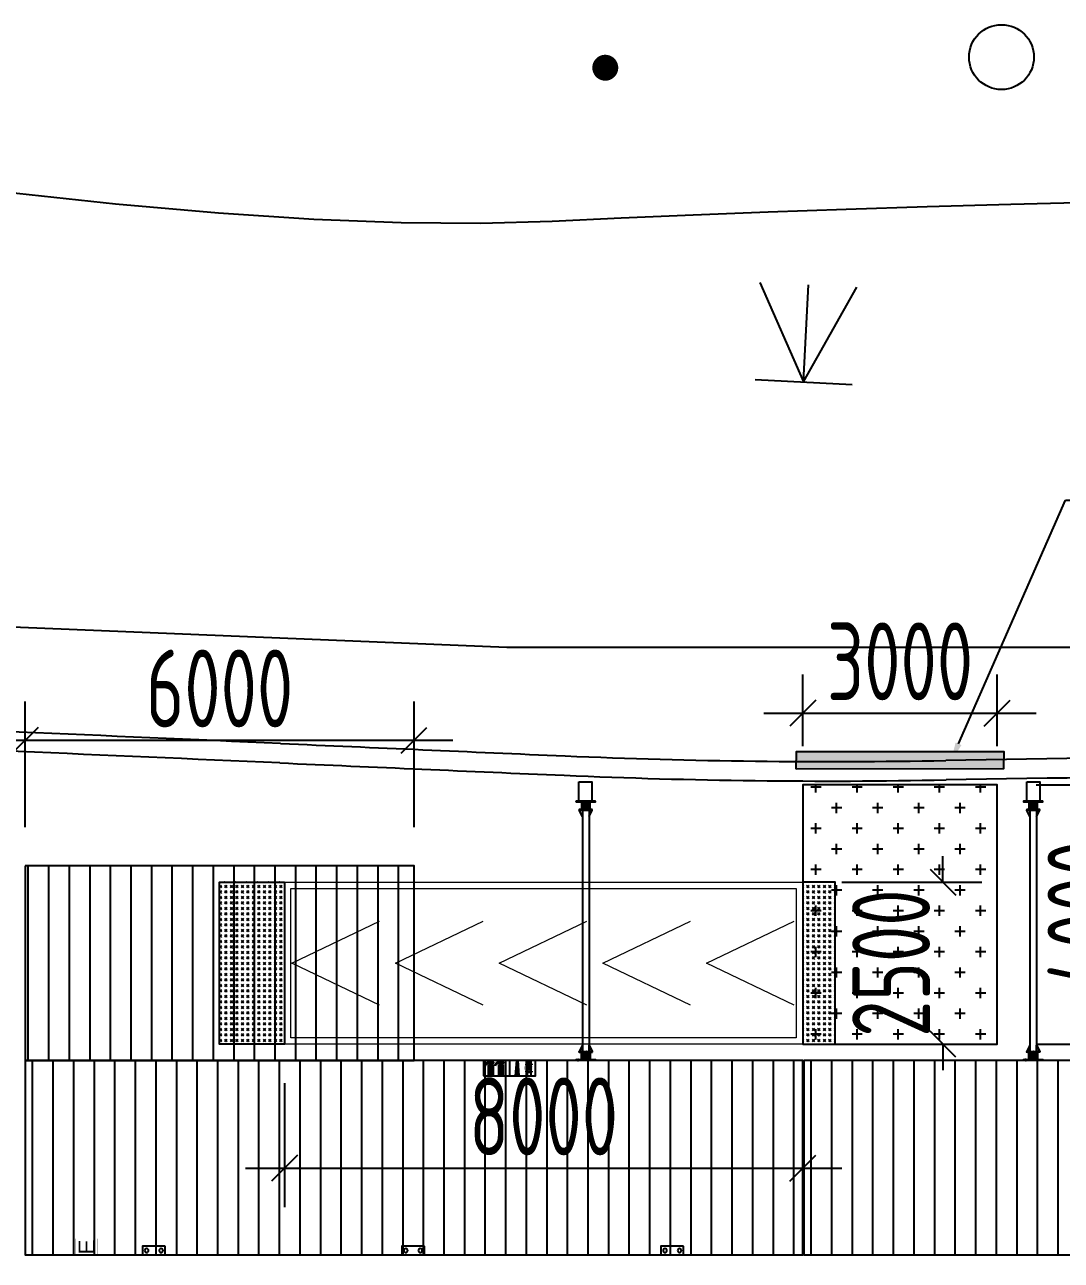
# Model space of a CAD drawing. Header units: millimetres. Extents: x 4 to 2106212, y -117026 to 198097.
# Drawn here: x 765452 to 781448, y 114038 to 133102 of the extents above; entities that cross this region are included whole.
import ezdxf
from ezdxf import colors
from ezdxf.entities.mleader import LeaderData, LeaderLine
from ezdxf.math import Vec2, Vec3

# ---------------------------------------------------------------- set-up
doc = ezdxf.new("R2010")
doc.units = ezdxf.units.MM
doc.linetypes.add('CENTER', pattern=[0.6, 0.375, -0.075, 0.075, -0.075])
for name, color, linetype in [('5t系缆柱', 150, 'Continuous'), ('HR-pontoon', 161, 'Continuous'), ('水电箱', 40, 'Continuous'), ('浮桥', 13, 'Continuous'), ('消防箱', 112, 'Continuous'), ('粗实线', 7, 'Continuous')]:
    doc.layers.add(name, color=color, linetype=linetype)
doc.layers.add('抱桩器', color=1, linetype='Continuous', lineweight=18)
doc.styles.add('hztxt', font='ros1.shx', dxfattribs={"width": 0.8, "bigfont": 'hztxt.shx'})
doc.styles.get("Standard").update_dxf_attribs({"font": 'arial.ttf'})
doc.linetypes.add('10422', pattern='A,2,[150,AAA.SHX,S=1,R=0,X=0,Y=1],2,[177,AAA.SHX,S=1,R=0,X=0,Y=0.8],1e-09', length=4)
doc.linetypes.add('444', pattern='A,4.5,[145,AAA.SHX,S=1,R=0,X=0,Y=1],4.5,-0.5,[146,AAA.SHX,S=1,R=0,X=0,Y=0],-0.5', length=10)
doc.dimstyles.new('DIM-400', dxfattribs={"dimscale": 400, "dimtxt": 3, "dimasz": 1, "dimexe": 1.5, "dimexo": 1.5, "dimgap": 0.5, "dimtad": 1, "dimdec": 0, "dimzin": 0, "dimdsep": 46, "dimtxsty": 'hztxt', "dimblk": 'OBLIQUE', "dimcen": 0, "dimdle": 1.5, "dimclrd": 9, "dimclre": 9, "dimclrt": 6, "dimadec": 0, "dimazin": 0, "dimtfac": 1, "dimtdec": 0, "dimtix": 1, "dimtofl": 0, "dimtmove": 2, "dimatfit": 0, "dimfxl": 5, "dimtolj": 1, "dimtzin": 0, "dimarcsym": 0})
pattern_1 = [(225, (43212.285, 45564.743), (4.49012806, -4.49012806), []), (225, (43207.795, 45564.743), (4.49012806, -4.49012806), [7.9375, -1.5875, 0, -1.5875])]
pattern_2 = [(225, (-344287.005, -129412.7357), (4.49012806, -4.49012806), []), (225, (-344291.495, -129412.7357), (4.49012806, -4.49012806), [7.9375, -1.5875, 0, -1.5875])]

# ---------------------------------------------------------------- blocks, each defined once
blk = doc.blocks.new('5t')
at = {"layer": '5t系缆柱', "color": 6}
blk.add_lwpolyline([(-200, 0), (200, 0), (200, -150), (-200, -150)], close=True, dxfattribs=at)
for centre in [(-128, -75), (128, -75)]:
    blk.add_circle(centre, 34.7, dxfattribs=at)
blk = doc.blocks.new('*U15')
at = {"layer": '抱桩器', "color": 1}
blk.add_lwpolyline([(-675, 650), (675, 0), (-675, -650)], dxfattribs=at)
blk = doc.blocks.new('*U16')
at = {"color": 0, "linetype": 'ByBlock', "lineweight": -2, "transparency": 16777216}
for p in [(0, 0), (1600, 0), (3200, 0), (4800, 0), (6400, 0)]:
    blk.add_blockref('*U15', p, dxfattribs=at)
blk = doc.blocks.new('1.5x12m')
h = blk.add_hatch()
h.set_pattern_fill('GOST_GLASS', color=1, scale=10, angle=90)
h.set_pattern_definition([(135, (6000, 500), (5e-15, 84.852814), [50, -70]), (135, (6000, 521.213), (5e-15, 84.852814), [20, -100]), (135, (5978.787, 500), (5e-15, 84.852814), [20, -100])])
h.paths.add_polyline_path([(305060, 77113), (305060, 79613), (304060, 79613), (304060, 77113)])
h = blk.add_hatch()
h.set_pattern_fill('GOST_GLASS', color=1, scale=10, angle=90)
h.set_pattern_definition([(135, (1999.7, 500), (5e-15, 84.852814), [50, -70]), (135, (1999.7, 521.213), (5e-15, 84.852814), [20, -100]), (135, (1978.487, 500), (5e-15, 84.852814), [20, -100])])
h.paths.add_polyline_path([(313060, 77113), (313060, 79613), (313560, 79613), (313560, 77113)])
at = {"color": 1}
for points in [[(305060, 77113), (305060, 79613), (304060, 79613), (304060, 77113)], [(313060, 77113), (313060, 79613), (313560, 79613), (313560, 77113)]]:
    blk.add_lwpolyline(points, close=True, dxfattribs=at)
at = {"layer": '抱桩器', "color": 1}
for points in [[(313060, 79613), (305060, 79613), (305060, 77113), (313060, 77113)], [(312960, 79513), (305160, 79513), (305160, 77213), (312960, 77213)]]:
    blk.add_lwpolyline(points, close=True, dxfattribs=at)
at = {"extrusion": (0, 0, -1), "zscale": -1}
blk.add_blockref('*U16', (-312251, 78363), dxfattribs=at)
blk = doc.blocks.new('_Oblique')
at = {"color": 0, "linetype": 'ByBlock', "lineweight": -2}
blk.add_line((-0.5, -0.5), (0.5, 0.5), dxfattribs=at)
blk = doc.blocks.new('*D37')
at = {"color": 9, "lineweight": -2, "transparency": 16777216}
for p, q in [((765459, 120723), (765459, 122661)), ((771459, 120723), (771459, 122661)), ((764859, 122061), (772059, 122061))]:
    blk.add_line(p, q, dxfattribs=at)
at = {"layer": 'Defpoints', "color": 0, "transparency": 16777216}
for p in [(771459, 122061), (765459, 120123), (771459, 120123)]:
    blk.add_point(p, dxfattribs=at)
at = {"color": 9, "lineweight": -2, "transparency": 16777216, "xscale": 400, "yscale": 400, "zscale": 400, "rotation": 180}
blk.add_blockref('_Oblique', (765459, 122061), dxfattribs=at)
at = {"color": 9, "lineweight": -2, "transparency": 16777216, "xscale": 400, "yscale": 400, "zscale": 400}
blk.add_blockref('_Oblique', (771459, 122061), dxfattribs=at)
at = {"color": 6, "transparency": 16777216, "insert": (768459, 122861), "char_height": 1200, "attachment_point": 5, "style": 'hztxt'}
blk.add_mtext('\\A1;6000', dxfattribs=at)
blk = doc.blocks.new('*D38')
at = {"color": 9, "lineweight": -2, "transparency": 16777216}
for p, q in [((779622, 119873), (779622, 120273)), ((778059, 119873), (780222, 119873)), ((778059, 117373), (780222, 117373)), ((779622, 117373), (779622, 116973))]:
    blk.add_line(p, q, dxfattribs=at)
at = {"layer": 'Defpoints', "color": 0, "transparency": 16777216}
for p in [(777459, 119873), (777459, 117373), (779622, 117373)]:
    blk.add_point(p, dxfattribs=at)
at = {"color": 9, "lineweight": -2, "transparency": 16777216, "xscale": 400, "yscale": 400, "zscale": 400}
for p, rotation in [((779622, 119873), 270), ((779622, 117373), 90)]:
    blk.add_blockref('_Oblique', p, dxfattribs=dict(at, rotation=rotation))
at = {"color": 6, "transparency": 16777216, "insert": (778822, 118623), "char_height": 1200, "attachment_point": 5, "rotation": 90, "style": 'hztxt'}
blk.add_mtext('\\A1;2500', dxfattribs=at)
blk = doc.blocks.new('*D39')
at = {"color": 9, "lineweight": -2, "transparency": 16777216}
for p, q in [((769459, 116773), (769459, 114858)), ((777459, 116773), (777459, 114858)), ((768859, 115458), (778059, 115458))]:
    blk.add_line(p, q, dxfattribs=at)
at = {"layer": 'Defpoints', "color": 0, "transparency": 16777216}
for p in [(769459, 117373), (777459, 117373), (777459, 115458)]:
    blk.add_point(p, dxfattribs=at)
at = {"color": 9, "lineweight": -2, "transparency": 16777216, "xscale": 400, "yscale": 400, "zscale": 400, "rotation": 180}
blk.add_blockref('_Oblique', (769459, 115458), dxfattribs=at)
at = {"color": 9, "lineweight": -2, "transparency": 16777216, "xscale": 400, "yscale": 400, "zscale": 400}
blk.add_blockref('_Oblique', (777459, 115458), dxfattribs=at)
at = {"color": 6, "transparency": 16777216, "insert": (773459, 116258), "char_height": 1200, "attachment_point": 5, "style": 'hztxt'}
blk.add_mtext('\\A1;8000', dxfattribs=at)
blk = doc.blocks.new('*D40')
at = {"color": 9, "lineweight": -2, "transparency": 16777216}
for p, q in [((753444, 113523), (753444, 110803)), ((823519, 113523), (823519, 110803)), ((824119, 111403), (752844, 111403))]:
    blk.add_line(p, q, dxfattribs=at)
at = {"layer": 'Defpoints', "color": 0, "transparency": 16777216}
for p in [(753444, 114123), (823519, 114123), (753444, 111403)]:
    blk.add_point(p, dxfattribs=at)
at = {"color": 9, "lineweight": -2, "transparency": 16777216, "xscale": 400, "yscale": 400, "zscale": 400, "rotation": 180}
blk.add_blockref('_Oblique', (753444, 111403), dxfattribs=at)
at = {"color": 9, "lineweight": -2, "transparency": 16777216, "xscale": 400, "yscale": 400, "zscale": 400}
blk.add_blockref('_Oblique', (823519, 111403), dxfattribs=at)
at = {"color": 6, "transparency": 16777216, "insert": (788482, 112203), "char_height": 1200, "attachment_point": 5, "style": 'hztxt'}
blk.add_mtext('\\A1;70075', dxfattribs=at)
blk = doc.blocks.new('*D569')
at = {"color": 9, "lineweight": -2, "transparency": 16777216}
for p, q in [((777459, 121973), (777459, 123079)), ((780459, 121973), (780459, 123079)), ((776859, 122479), (781059, 122479))]:
    blk.add_line(p, q, dxfattribs=at)
at = {"layer": 'Defpoints', "color": 0, "transparency": 16777216}
for p in [(780459, 122479), (777459, 121373), (780459, 121373)]:
    blk.add_point(p, dxfattribs=at)
at = {"color": 9, "lineweight": -2, "transparency": 16777216, "xscale": 400, "yscale": 400, "zscale": 400, "rotation": 180}
blk.add_blockref('_Oblique', (777459, 122479), dxfattribs=at)
at = {"color": 9, "lineweight": -2, "transparency": 16777216, "xscale": 400, "yscale": 400, "zscale": 400}
blk.add_blockref('_Oblique', (780459, 122479), dxfattribs=at)
at = {"color": 6, "transparency": 16777216, "insert": (778959, 123279), "char_height": 1200, "attachment_point": 5, "style": 'hztxt'}
blk.add_mtext('\\A1;3000', dxfattribs=at)
blk = doc.blocks.new('*D570')
at = {"color": 9, "lineweight": -2, "transparency": 16777216}
for p, q in [((782636, 121973), (782636, 116773)), ((781059, 121373), (783236, 121373)), ((781059, 117373), (783236, 117373))]:
    blk.add_line(p, q, dxfattribs=at)
at = {"layer": 'Defpoints', "color": 0, "transparency": 16777216}
for p in [(780459, 121373), (780459, 117373), (782636, 117373)]:
    blk.add_point(p, dxfattribs=at)
at = {"color": 9, "lineweight": -2, "transparency": 16777216, "xscale": 400, "yscale": 400, "zscale": 400}
for p, rotation in [((782636, 121373), 90), ((782636, 117373), 270)]:
    blk.add_blockref('_Oblique', p, dxfattribs=dict(at, rotation=rotation))
at = {"color": 6, "transparency": 16777216, "insert": (781836, 119373), "char_height": 1200, "attachment_point": 5, "rotation": 90, "style": 'hztxt'}
blk.add_mtext('\\A1;4000', dxfattribs=at)
blk = doc.blocks.new('*U573')
h = blk.add_hatch()
h.set_pattern_fill('CROSS', color=252, scale=50, angle=90)
h.set_pattern_definition([(90, (-479955.5, -94961.22), (-317.5, 317.5), [158.75, -476.25]), (180, (-479876.12, -94881.85), (-317.5, -317.5), [158.75, -476.25])])
h.paths.add_polyline_path([(1500, 2000), (-1500, 2000), (-1500, -2000), (1500, -2000)])
at = {"layer": 'HR-pontoon'}
blk.add_lwpolyline([(-1500, -2000), (1500, -2000), (1500, 2000), (-1500, 2000)], close=True, dxfattribs=at)
blk = doc.blocks.new('*U574')
at = {"color": 0, "linetype": 'ByBlock', "lineweight": -2, "transparency": 16777216}
blk.add_blockref('*U573', (0, 0), dxfattribs=at)
blk = doc.blocks.new('*U2001')
h = blk.add_hatch()
h.set_pattern_fill('ANSI35', color=4, angle=180)
h.set_pattern_definition(pattern_1)
h.paths.add_polyline_path([(24, -89), (36, -89), (36, -67), (24, -67)])
h.paths.add_polyline_path([(24, -31), (36, -31), (36, 11), (24, 11)])
h.paths.add_polyline_path([(-100, 11), (100, 11), (100, 21), (-100, 21)])
h.paths.add_polyline_path([(-36, -31), (-24, -31), (-24, 11), (-36, 11)])
h.paths.add_polyline_path([(-36, -89), (-24, -89), (-24, -67), (-36, -67)])
h = blk.add_hatch()
h.set_pattern_fill('ANSI35', color=4, angle=180)
h.set_pattern_definition(pattern_2)
h.paths.add_polyline_path([(-129, -116), (-150, -116), (-150, -104), (-129, -104)])
h.paths.add_polyline_path([(111, -116), (-111, -116), (-111, -104), (111, -104)])
h.paths.add_polyline_path([(150, -116), (129, -116), (129, -104), (150, -104)])
h.paths.add_polyline_path([(66, -104), (54, -104), (54, -67), (66, -67)])
h.paths.add_polyline_path([(66, -31), (54, -31), (54, -4), (66, -4)])
h.paths.add_polyline_path([(6, -31), (-6, -31), (-6, -4), (6, -4)])
h.paths.add_polyline_path([(6, -104), (-6, -104), (-6, -67), (6, -67)])
h.paths.add_polyline_path([(-54, -104), (-66, -104), (-66, -67), (-54, -67)])
h.paths.add_polyline_path([(-54, -31), (-66, -31), (-66, -4), (-54, -4)])
at = {"color": 4}
for points in [[(100, 11), (-100, 11), (-100, 21), (100, 21), (100, 11)], [(-36, -89), (-36, 11), (-24, 11), (-24, -89), (-36, -89)], [(24, -89), (24, 11), (36, 11), (36, -89), (24, -89)], [(150, -116), (-150, -116), (-150, -104), (150, -104), (150, -116)], [(-66, -104), (-66, -4), (-54, -4), (-54, -104), (-66, -104)], [(-6, -104), (-6, -4), (6, -4), (6, -104), (-6, -104)], [(54, -104), (54, -4), (66, -4), (66, -104), (54, -104)]]:
    blk.add_lwpolyline(points, dxfattribs=at)
at = {"layer": 'Defpoints', "color": 4}
for points in [[(-100, 21), (-50, 21), (-50, 121), (-100, 21)], [(100, 21), (50, 21), (50, 121), (100, 21)]]:
    blk.add_lwpolyline(points, dxfattribs=at)
at = {"layer": 'Defpoints', "color": 4, "linetype": 'CENTER', "ltscale": 2}
for points in [[(-129, -116), (-111, -116), (-111, -104), (-129, -104)], [(-66, -31), (-54, -31), (-54, -67), (-66, -67)], [(-36, -31), (-24, -31), (-24, -67), (-36, -67)], [(-6, -31), (6, -31), (6, -67), (-6, -67)], [(24, -31), (36, -31), (36, -67), (24, -67)], [(54, -31), (66, -31), (66, -67), (54, -67)], [(129, -116), (111, -116), (111, -104), (129, -104)]]:
    blk.add_lwpolyline(points, close=True, dxfattribs=at)
for points in [[(-120, -99), (-120, -111), (-120, -121)], [(-66, -49), (66, -49)], [(-66, -49), (66, -49)], [(120, -99), (120, -111), (120, -121)]]:
    blk.add_lwpolyline(points, dxfattribs=at)
blk = doc.blocks.new('*U1998')
at = {"layer": '粗实线', "color": 0, "linetype": 'ByBlock', "lineweight": -2, "transparency": 16777216}
blk.add_blockref('*U2001', (0, 0), dxfattribs=at)
blk = doc.blocks.new('*U1999')
h = blk.add_hatch()
h.set_pattern_fill('ANSI35', color=4, angle=180)
h.set_pattern_definition(pattern_1)
h.paths.add_polyline_path([(24, -89), (36, -89), (36, -67), (24, -67)])
h.paths.add_polyline_path([(24, -31), (36, -31), (36, 11), (24, 11)])
h.paths.add_polyline_path([(-100, 11), (100, 11), (100, 21), (-100, 21)])
h.paths.add_polyline_path([(-36, -31), (-24, -31), (-24, 11), (-36, 11)])
h.paths.add_polyline_path([(-36, -89), (-24, -89), (-24, -67), (-36, -67)])
h = blk.add_hatch()
h.set_pattern_fill('ANSI35', color=4, angle=180)
h.set_pattern_definition(pattern_2)
h.paths.add_polyline_path([(-129, -116), (-150, -116), (-150, -104), (-129, -104)])
h.paths.add_polyline_path([(111, -116), (-111, -116), (-111, -104), (111, -104)])
h.paths.add_polyline_path([(150, -116), (129, -116), (129, -104), (150, -104)])
h.paths.add_polyline_path([(66, -104), (54, -104), (54, -67), (66, -67)])
h.paths.add_polyline_path([(66, -31), (54, -31), (54, -4), (66, -4)])
h.paths.add_polyline_path([(6, -31), (-6, -31), (-6, -4), (6, -4)])
h.paths.add_polyline_path([(6, -104), (-6, -104), (-6, -67), (6, -67)])
h.paths.add_polyline_path([(-54, -104), (-66, -104), (-66, -67), (-54, -67)])
h.paths.add_polyline_path([(-54, -31), (-66, -31), (-66, -4), (-54, -4)])
at = {"color": 4}
for points in [[(100, 11), (-100, 11), (-100, 21), (100, 21), (100, 11)], [(-36, -89), (-36, 11), (-24, 11), (-24, -89), (-36, -89)], [(24, -89), (24, 11), (36, 11), (36, -89), (24, -89)], [(150, -116), (-150, -116), (-150, -104), (150, -104), (150, -116)], [(-66, -104), (-66, -4), (-54, -4), (-54, -104), (-66, -104)], [(-6, -104), (-6, -4), (6, -4), (6, -104), (-6, -104)], [(54, -104), (54, -4), (66, -4), (66, -104), (54, -104)]]:
    blk.add_lwpolyline(points, dxfattribs=at)
at = {"layer": 'Defpoints', "color": 4}
for points in [[(-100, 21), (-50, 21), (-50, 121), (-100, 21)], [(100, 21), (50, 21), (50, 121), (100, 21)]]:
    blk.add_lwpolyline(points, dxfattribs=at)
at = {"layer": 'Defpoints', "color": 4, "linetype": 'CENTER', "ltscale": 2}
for points in [[(-129, -116), (-111, -116), (-111, -104), (-129, -104)], [(-66, -31), (-54, -31), (-54, -67), (-66, -67)], [(-36, -31), (-24, -31), (-24, -67), (-36, -67)], [(-6, -31), (6, -31), (6, -67), (-6, -67)], [(24, -31), (36, -31), (36, -67), (24, -67)], [(54, -31), (66, -31), (66, -67), (54, -67)], [(129, -116), (111, -116), (111, -104), (129, -104)]]:
    blk.add_lwpolyline(points, close=True, dxfattribs=at)
for points in [[(-120, -99), (-120, -111), (-120, -121)], [(-66, -49), (66, -49)], [(-66, -49), (66, -49)], [(120, -99), (120, -111), (120, -121)]]:
    blk.add_lwpolyline(points, dxfattribs=at)
blk = doc.blocks.new('*U2000')
at = {"layer": '粗实线', "color": 0, "linetype": 'ByBlock', "lineweight": -2, "transparency": 16777216}
blk.add_blockref('*U1999', (0, 0), dxfattribs=at)
blk = doc.blocks.new('*U1973')
at = {"layer": '粗实线', "color": 4}
for points in [[(-50, 1863), (-50, -1863)], [(50, 1863), (50, -1863)]]:
    blk.add_lwpolyline(points, dxfattribs=at)
at = {"layer": '粗实线', "color": 4, "xscale": -1, "rotation": 179.9999997006857}
blk.add_blockref('*U2000', (0, 1884), dxfattribs=at)
at = {"layer": '粗实线', "color": 4, "rotation": 359.9999997006856}
blk.add_blockref('*U1998', (0, -1884), dxfattribs=at)
blk = doc.blocks.new('*U1974')
at = {"color": 0, "linetype": 'ByBlock', "lineweight": -2, "transparency": 16777216}
blk.add_blockref('*U1973', (0, 0), dxfattribs=at)
blk = doc.blocks.new('*U1991')
h = blk.add_hatch()
h.set_pattern_fill('ANSI35', color=4, angle=180)
h.set_pattern_definition(pattern_1)
h.paths.add_polyline_path([(24, -89), (36, -89), (36, -67), (24, -67)])
h.paths.add_polyline_path([(24, -31), (36, -31), (36, 11), (24, 11)])
h.paths.add_polyline_path([(-100, 11), (100, 11), (100, 21), (-100, 21)])
h.paths.add_polyline_path([(-36, -31), (-24, -31), (-24, 11), (-36, 11)])
h.paths.add_polyline_path([(-36, -89), (-24, -89), (-24, -67), (-36, -67)])
h = blk.add_hatch()
h.set_pattern_fill('ANSI35', color=4, angle=180)
h.set_pattern_definition(pattern_2)
h.paths.add_polyline_path([(-129, -116), (-150, -116), (-150, -104), (-129, -104)])
h.paths.add_polyline_path([(111, -116), (-111, -116), (-111, -104), (111, -104)])
h.paths.add_polyline_path([(150, -116), (129, -116), (129, -104), (150, -104)])
h.paths.add_polyline_path([(66, -104), (54, -104), (54, -67), (66, -67)])
h.paths.add_polyline_path([(66, -31), (54, -31), (54, -4), (66, -4)])
h.paths.add_polyline_path([(6, -31), (-6, -31), (-6, -4), (6, -4)])
h.paths.add_polyline_path([(6, -104), (-6, -104), (-6, -67), (6, -67)])
h.paths.add_polyline_path([(-54, -104), (-66, -104), (-66, -67), (-54, -67)])
h.paths.add_polyline_path([(-54, -31), (-66, -31), (-66, -4), (-54, -4)])
at = {"color": 4}
for points in [[(100, 11), (-100, 11), (-100, 21), (100, 21), (100, 11)], [(-36, -89), (-36, 11), (-24, 11), (-24, -89), (-36, -89)], [(24, -89), (24, 11), (36, 11), (36, -89), (24, -89)], [(150, -116), (-150, -116), (-150, -104), (150, -104), (150, -116)], [(-66, -104), (-66, -4), (-54, -4), (-54, -104), (-66, -104)], [(-6, -104), (-6, -4), (6, -4), (6, -104), (-6, -104)], [(54, -104), (54, -4), (66, -4), (66, -104), (54, -104)]]:
    blk.add_lwpolyline(points, dxfattribs=at)
at = {"layer": 'Defpoints', "color": 4}
for points in [[(-100, 21), (-50, 21), (-50, 121), (-100, 21)], [(100, 21), (50, 21), (50, 121), (100, 21)]]:
    blk.add_lwpolyline(points, dxfattribs=at)
at = {"layer": 'Defpoints', "color": 4, "linetype": 'CENTER', "ltscale": 2}
for points in [[(-129, -116), (-111, -116), (-111, -104), (-129, -104)], [(-66, -31), (-54, -31), (-54, -67), (-66, -67)], [(-36, -31), (-24, -31), (-24, -67), (-36, -67)], [(-6, -31), (6, -31), (6, -67), (-6, -67)], [(24, -31), (36, -31), (36, -67), (24, -67)], [(54, -31), (66, -31), (66, -67), (54, -67)], [(129, -116), (111, -116), (111, -104), (129, -104)]]:
    blk.add_lwpolyline(points, close=True, dxfattribs=at)
for points in [[(-120, -99), (-120, -111), (-120, -121)], [(-66, -49), (66, -49)], [(-66, -49), (66, -49)], [(120, -99), (120, -111), (120, -121)]]:
    blk.add_lwpolyline(points, dxfattribs=at)
blk = doc.blocks.new('*U2002')
at = {"layer": '粗实线', "color": 0, "linetype": 'ByBlock', "lineweight": -2, "transparency": 16777216}
blk.add_blockref('*U1991', (0, 0), dxfattribs=at)
blk = doc.blocks.new('*U2003')
h = blk.add_hatch()
h.set_pattern_fill('ANSI35', color=4, angle=180)
h.set_pattern_definition(pattern_1)
h.paths.add_polyline_path([(24, -89), (36, -89), (36, -67), (24, -67)])
h.paths.add_polyline_path([(24, -31), (36, -31), (36, 11), (24, 11)])
h.paths.add_polyline_path([(-100, 11), (100, 11), (100, 21), (-100, 21)])
h.paths.add_polyline_path([(-36, -31), (-24, -31), (-24, 11), (-36, 11)])
h.paths.add_polyline_path([(-36, -89), (-24, -89), (-24, -67), (-36, -67)])
h = blk.add_hatch()
h.set_pattern_fill('ANSI35', color=4, angle=180)
h.set_pattern_definition(pattern_2)
h.paths.add_polyline_path([(-129, -116), (-150, -116), (-150, -104), (-129, -104)])
h.paths.add_polyline_path([(111, -116), (-111, -116), (-111, -104), (111, -104)])
h.paths.add_polyline_path([(150, -116), (129, -116), (129, -104), (150, -104)])
h.paths.add_polyline_path([(66, -104), (54, -104), (54, -67), (66, -67)])
h.paths.add_polyline_path([(66, -31), (54, -31), (54, -4), (66, -4)])
h.paths.add_polyline_path([(6, -31), (-6, -31), (-6, -4), (6, -4)])
h.paths.add_polyline_path([(6, -104), (-6, -104), (-6, -67), (6, -67)])
h.paths.add_polyline_path([(-54, -104), (-66, -104), (-66, -67), (-54, -67)])
h.paths.add_polyline_path([(-54, -31), (-66, -31), (-66, -4), (-54, -4)])
at = {"color": 4}
for points in [[(100, 11), (-100, 11), (-100, 21), (100, 21), (100, 11)], [(-36, -89), (-36, 11), (-24, 11), (-24, -89), (-36, -89)], [(24, -89), (24, 11), (36, 11), (36, -89), (24, -89)], [(150, -116), (-150, -116), (-150, -104), (150, -104), (150, -116)], [(-66, -104), (-66, -4), (-54, -4), (-54, -104), (-66, -104)], [(-6, -104), (-6, -4), (6, -4), (6, -104), (-6, -104)], [(54, -104), (54, -4), (66, -4), (66, -104), (54, -104)]]:
    blk.add_lwpolyline(points, dxfattribs=at)
at = {"layer": 'Defpoints', "color": 4}
for points in [[(-100, 21), (-50, 21), (-50, 121), (-100, 21)], [(100, 21), (50, 21), (50, 121), (100, 21)]]:
    blk.add_lwpolyline(points, dxfattribs=at)
at = {"layer": 'Defpoints', "color": 4, "linetype": 'CENTER', "ltscale": 2}
for points in [[(-129, -116), (-111, -116), (-111, -104), (-129, -104)], [(-66, -31), (-54, -31), (-54, -67), (-66, -67)], [(-36, -31), (-24, -31), (-24, -67), (-36, -67)], [(-6, -31), (6, -31), (6, -67), (-6, -67)], [(24, -31), (36, -31), (36, -67), (24, -67)], [(54, -31), (66, -31), (66, -67), (54, -67)], [(129, -116), (111, -116), (111, -104), (129, -104)]]:
    blk.add_lwpolyline(points, close=True, dxfattribs=at)
for points in [[(-120, -99), (-120, -111), (-120, -121)], [(-66, -49), (66, -49)], [(-66, -49), (66, -49)], [(120, -99), (120, -111), (120, -121)]]:
    blk.add_lwpolyline(points, dxfattribs=at)
blk = doc.blocks.new('*U1990')
at = {"layer": '粗实线', "color": 0, "linetype": 'ByBlock', "lineweight": -2, "transparency": 16777216}
blk.add_blockref('*U2003', (0, 0), dxfattribs=at)
blk = doc.blocks.new('*U1975')
at = {"layer": '粗实线', "color": 4}
for points in [[(-50, 1863), (-50, -1863)], [(50, 1863), (50, -1863)]]:
    blk.add_lwpolyline(points, dxfattribs=at)
at = {"layer": '粗实线', "color": 4, "xscale": -1, "rotation": 179.9999997006857}
blk.add_blockref('*U1990', (0, 1884), dxfattribs=at)
at = {"layer": '粗实线', "color": 4, "rotation": 359.9999997006856}
blk.add_blockref('*U2002', (0, -1884), dxfattribs=at)
blk = doc.blocks.new('*U1964')
at = {"color": 0, "linetype": 'ByBlock', "lineweight": -2, "transparency": 16777216}
blk.add_blockref('*U1975', (0, 0), dxfattribs=at)
blk = doc.blocks.new('jytkjyk')
for points in [[(475000, 131105), (475200, 131105), (475200, 130805), (475000, 130805)], [(481911, 131105), (482111, 131105), (482111, 130805), (481911, 130805)]]:
    blk.add_lwpolyline(points, close=True)
at = {"layer": '粗实线', "color": 252, "linetype": 'Continuous'}
for p, q in [((466134, 140205, 13000), (467848, 140023, 13000)), ((467848, 140023, 13000), (469439, 139883, 13000)), ((477921, 139899, 13000), (479124, 139941, 13000)), ((479124, 139941, 13000), (480372, 139981, 13000)), ((480372, 139981, 13000), (481667, 140018, 13000)), ((481667, 140018, 13000), (483007, 140052, 13000)), ((469439, 139883, 13000), (470909, 139786, 13000)), ((470909, 139786, 13000), (472257, 139732, 13000)), ((473482, 139721, 13000), (474586, 139753, 13000)), ((474586, 139753, 13000), (475652, 139804, 13000)), ((475652, 139804, 13000), (476763, 139853, 13000)), ((476763, 139853, 13000), (477921, 139899, 13000)), ((472257, 139732, 13000), (473482, 139721, 13000))]:
    blk.add_line(p, q, dxfattribs=at)
at = {"layer": '粗实线', "color": 252}
for p, q in [((477793, 138809, 100000), (478468, 137273, 100000)), ((478468, 137273, 100000), (478542, 138771, 100000)), ((478468, 137273, 100000), (479291, 138734, 100000)), ((477719, 137310, 100000), (479217, 137236, 100000)), ((461524, 133688), (473886, 133179)), ((473886, 133179), (489293, 133185))]:
    blk.add_line(p, q, dxfattribs=at)
at = {"layer": '粗实线', "color": 252, "linetype": 'Continuous', "const_width": 200, "elevation": 13250, "flags": 128}
blk.add_lwpolyline([(475307, 142126, 1), (475507, 142116, 1)], format="xyb", close=True, dxfattribs=at)
at = {"layer": '粗实线', "color": 252}
blk.add_circle((481521, 142285, 100000), 500, dxfattribs=at)
at = {"layer": '粗实线', "color": 252, "linetype": '444'}
for centre, radius, start, end in [((-3904691, -99907282), 100134600, 87.49583224, 87.50045294), ((1765367, 29741958), 29638567, 267.4958322, 267.504324), ((478862, 225020), 93605, 267.50432, 271.10178), ((485822, -136894), 268376, 88.97283, 91.10178)]:
    blk.add_arc(centre, radius, start, end, dxfattribs=at)
at = {"layer": '粗实线', "color": 252, "linetype": '10422'}
for centre, radius, start, end in [((-3904691, -99907282), 100134300, 87.49583224, 87.50045294), ((1765367, 29741958), 29638867, 267.4958322, 267.504324), ((478862, 225020), 93905, 267.50432, 271.10178), ((485822, -136894), 268076, 88.97283, 91.10178)]:
    blk.add_arc(centre, radius, start, end, dxfattribs=at)
for name, p in [('*U1964', (475106, 128805)), ('*U1974', (482011, 128805))]:
    blk.add_blockref(name, p)
blk = doc.blocks.new('*U1312')
at = {"layer": '水电箱'}
h = blk.add_hatch(dxfattribs=at)
h.set_pattern_fill('ANSI31', color=5, scale=96.6791, angle=50.4742, style=0)
h.set_pattern_definition([(44.999999, (-1654.6997, -1774.5766), (-0.34181224, 0.34181223), [])])
h.paths.add_polyline_path([(328, 70), (328, 85), (301, 85), (301, 70)])
h.paths.add_polyline_path([(301, 70), (301, 85), (274, 85), (274, 70)])
at = {"layer": '消防箱', "extrusion": (-6.66979e-17, -1.24072e-06, 1)}
h = blk.add_hatch(color=240, dxfattribs=at)
h.dxf.hatch_style = 1
edge = h.paths.add_edge_path()
edge.add_line((-331, 80), (-300, 80))
edge.add_line((-300, 80), (-300, 92))
edge.add_line((-300, 92), (-331, 92))
edge.add_ellipse((-322, 36), major_axis=(0, 56.9), ratio=0.999994, start_angle=9.5957, end_angle=90.002)
edge.add_ellipse((-297, -4), major_axis=(0, 90.8), ratio=0.999994, start_angle=22.0899, end_angle=63.8382, ccw=False)
h.paths.add_polyline_path([(-276, 108), (-300, 108), (-300, 92), (-276, 92)])
h.paths.add_polyline_path([(-276, 92), (-300, 92), (-300, 80), (-276, 80)])
h.paths.add_polyline_path([(-241, 92), (-276, 92), (-276, 80), (-241, 80)])
h.paths.add_polyline_path([(-276, 80), (-300, 80), (-300, 55), (-276, 55)])
h.paths.add_polyline_path([(-253, 55), (-323, 55), (-323, -102), (-253, -102)])
h = blk.add_hatch(color=240, dxfattribs=at)
h.dxf.hatch_style = 1
edge = h.paths.add_edge_path()
edge.add_line((-176, 80), (-144, 80))
edge.add_line((-144, 80), (-144, 92))
edge.add_line((-144, 92), (-176, 92))
edge.add_ellipse((-166, 36), major_axis=(0, 56.9), ratio=0.999994, start_angle=9.5957, end_angle=90.002)
edge.add_ellipse((-142, -4), major_axis=(0, 90.8), ratio=0.999994, start_angle=22.0899, end_angle=63.8382, ccw=False)
h.paths.add_polyline_path([(-120, 108), (-144, 108), (-144, 92), (-120, 92)])
h.paths.add_polyline_path([(-120, 92), (-144, 92), (-144, 80), (-120, 80)])
h.paths.add_polyline_path([(-85, 92), (-120, 92), (-120, 80), (-85, 80)])
h.paths.add_polyline_path([(-120, 80), (-144, 80), (-144, 55), (-120, 55)])
h.paths.add_polyline_path([(-97, 55), (-167, 55), (-167, -102), (-97, -102)])
for p, q in [((106, 116, 0), (89, -116, 0)), ((126, 116, 0), (106, 116, 0)), ((116, 116, 0), (116, -116, 0)), ((126, 116, 0), (143, -116, 0)), ((143, -116, 0), (89, -116, 0))]:
    blk.add_line(p, q)
at = {"layer": '水电箱', "color": 5}
for p, q in [((258, 66, 0), (258, 58, 0)), ((258, 66, 0), (343, 66, 0)), ((258, 58, 0), (343, 58, 0)), ((258, 57, 0), (258, 49, 0)), ((258, 57, 0), (343, 57, 0)), ((258, 49, 0), (343, 49, 0)), ((259, 57, 0), (259, 58, 0)), ((274, 70, 0), (271, 66, 0)), ((271, 49, 0), (271, -44, 0)), ((271, 3, 0), (331, 3, 0)), ((274, 101, 0), (274, 84, 0)), ((274, 101, 0), (328, 101, 0)), ((274, 85, 0), (274, 70, 0)), ((274, 85, 0), (328, 85, 0)), ((274, 70, 0), (328, 70, 0)), ((328, 101, 0), (328, 84, 0)), ((331, 49, 0), (331, -44, 0)), ((342, 57, 0), (342, 58, 0)), ((343, 66, 0), (343, 58, 0)), ((343, 57, 0), (343, 49, 0)), ((258, -44, 0), (258, -51, 0)), ((258, -44, 0), (343, -44, 0)), ((258, -51, 0), (343, -51, 0)), ((258, -53, 0), (343, -53, 0)), ((258, -53, 0), (258, -61, 0)), ((258, -61, 0), (343, -61, 0)), ((259, -53, 0), (259, -51, 0)), ((274, -65, 0), (271, -61, 0)), ((274, -65, 0), (274, -106, 0)), ((328, -65, 0), (274, -65, 0)), ((328, -65, 0), (331, -61, 0)), ((328, -65, 0), (328, -106, 0)), ((342, -53, 0), (342, -51, 0)), ((343, -44, 0), (343, -51, 0)), ((343, -53, 0), (343, -61, 0))]:
    blk.add_line(p, q, dxfattribs=at)
at = {"layer": '水电箱', "color": 5, "const_width": 2.47, "elevation": 0}
for points in [[(228, 29), (228, -21)], [(230, 27), (230, -22)], [(265, 49), (263, 39)], [(337, 49), (338, 39)], [(264, -34), (264, -44)], [(274, -106), (328, -106)], [(338, -34), (338, -44)]]:
    blk.add_lwpolyline(points, dxfattribs=at)
for points in [[(234, 23, 0.227002), (260, 35, 0.227002)], [(264, 40, 0.026876), (260, 35, 0.026876)], [(338, -34, 0.414214), (338, 40, 0.414214)], [(260, -30, 0.227002), (234, -18, 0.227002)], [(260, -30, 0.026876), (264, -34, 0.026876)]]:
    blk.add_lwpolyline(points, format="xyb", dxfattribs=at)
for points in [[(277, 3, 1), (324, 3, 1)], [(285, 3, 1), (316, 3, 1)]]:
    blk.add_lwpolyline(points, format="xyb", close=True, dxfattribs=at)
at = {"layer": '水电箱', "color": 5}
for radius in [23.7, 15.2]:
    blk.add_circle((301, 3, 0), radius, dxfattribs=at)
blk.add_arc((301, 99, 0), 8.31, 13.4877, 166.5123, dxfattribs=at)
for p in [(259, 58, 0), (259, 58, 0), (301, 107, 0), (259, -52, 0), (259, -52, 0)]:
    blk.add_point(p, dxfattribs=at)
at = {"layer": '消防箱', "color": 240, "extrusion": (-6.66979e-17, -1.24072e-06, 1)}
for p, q in [((-331, 92, 0), (-241, 92, 0)), ((-331, 80, 0), (-241, 80, 0)), ((-323, 55, 0), (-253, 55, 0)), ((-323, -102, 0), (-323, 55, 0)), ((-300, 55, 0), (-300, 108, 0)), ((-276, 108, 0), (-300, 108, 0)), ((-276, 55, 0), (-276, 108, 0)), ((-253, 55, 0), (-253, -102, 0)), ((-241, 80, 0), (-241, 92, 0)), ((-176, 92, 0), (-85, 92, 0)), ((-176, 80, 0), (-85, 80, 0)), ((-167, 55, 0), (-97, 55, 0)), ((-167, -102, 0), (-167, 55, 0)), ((-144, 55, 0), (-144, 108, 0)), ((-120, 108, 0), (-144, 108, 0)), ((-120, 55, 0), (-120, 108, 0)), ((-97, 55, 0), (-97, -102, 0)), ((-85, 80, 0), (-85, 92, 0)), ((-253, -102, 0), (-323, -102, 0)), ((-97, -102, 0), (-167, -102, 0))]:
    blk.add_line(p, q, dxfattribs=at)
at = {"layer": '消防箱', "color": 0, "extrusion": (-6.66979e-17, -1.24072e-06, 1), "elevation": 0}
for points in [[(-400, -120), (400, -120), (400, 120), (-400, 120)], [(-398, -118), (398, -118), (398, 118), (-398, 118)]]:
    blk.add_lwpolyline(points, close=True, dxfattribs=at)
at = {"layer": '消防箱', "color": 1, "extrusion": (-6.66979e-17, -1.24072e-06, 1), "elevation": 0}
blk.add_lwpolyline([(0, 120), (0, -120)], dxfattribs=at)
at = {"layer": '消防箱', "color": 240, "extrusion": (-6.66979e-17, -1.24072e-06, 1)}
for centre, major_axis, start_param, end_param in [((-322, 36, 0), (0, 56.9, 0), 0.167476, 1.570832), ((-297, -4, 0), (0, 90.8, 0), 0.385541, 1.114187), ((-166, 36, 0), (0, 56.9, 0), 0.167476, 1.570832), ((-142, -4, 0), (0, 90.8, 0), 0.385541, 1.114187)]:
    blk.add_ellipse(centre, major_axis=major_axis, ratio=0.999994, start_param=start_param, end_param=end_param, dxfattribs=at)
blk = doc.blocks.new('*U1313')
at = {"color": 0, "linetype": 'ByBlock', "lineweight": -2, "transparency": 16777216}
blk.add_blockref('*U1312', (0, 0), dxfattribs=at)
blk = doc.blocks.new('*D1314')
at = {"color": 9, "lineweight": -2, "transparency": 16777216}
for p, q in [((763784, 120723), (763784, 116523)), ((764859, 120123), (763184, 120123)), ((764859, 117123), (763184, 117123))]:
    blk.add_line(p, q, dxfattribs=at)
at = {"layer": 'Defpoints', "color": 0, "transparency": 16777216}
for p in [(765459, 120123), (763784, 117123), (765459, 117123)]:
    blk.add_point(p, dxfattribs=at)
at = {"color": 9, "lineweight": -2, "transparency": 16777216, "xscale": 400, "yscale": 400, "zscale": 400}
for p, rotation in [((763784, 120123), 90), ((763784, 117123), 270)]:
    blk.add_blockref('_Oblique', p, dxfattribs=dict(at, rotation=rotation))
at = {"color": 6, "transparency": 16777216, "insert": (762984, 118623), "char_height": 1200, "attachment_point": 5, "rotation": 90, "style": 'hztxt'}
blk.add_mtext('\\A1;3000', dxfattribs=at)
blk = doc.blocks.new('水电箱A')
at = {"layer": '水电箱', "color": 2, "const_width": 3}
blk.add_lwpolyline([(-30, 210), (270, 210), (270, -210), (-30, -210)], close=True, dxfattribs=at)
at = {"layer": '水电箱', "color": 2}
blk.add_text('E', height=300, dxfattribs=at).set_placement((-24, -153))

msp = doc.modelspace()

# ---------------------------------------------------------------- hatches: boundary and pattern name
h = msp.add_hatch()
h.set_pattern_fill('ANGLE', color=256, angle=0.75731916)
h.set_pattern_definition([(0.7573192, (271370.8804, -17808.0536), (-0.09232304, 6.98438984), [5.08, -1.905]), (90.7573192, (271370.8804, -17808.0536), (-6.98438984, -0.09232304), [5.08, -1.905])])
h.paths.add_polyline_path([(780558.3604, 121619.9659), (780562.6033, 121890.8424), (777362.5861, 121888.4189), (777358.3432, 121617.5425)])
at = {"layer": '浮桥'}
h = msp.add_hatch(dxfattribs=at)
h.set_pattern_fill('ANSI31', color=8, scale=100, angle=44.99999998)
h.set_pattern_definition([(90, (2545411.53, -3452981.1), (-317.5, 1e-07), [])])
h.paths.add_polyline_path([(765459.0597, 120122.5639), (765459.0597, 117122.5639), (771459.0597, 117122.5639), (771459.0597, 120122.5639)])
h = msp.add_hatch(dxfattribs=at)
h.set_pattern_fill('ANSI31', color=8, scale=100, angle=224.99999968)
h.set_pattern_definition([(270, (-1044493.4, 3901726.25), (317.5, -2e-06), [])])
h.paths.add_polyline_path([(765459.0597, 117122.5639), (765459.0597, 114122.5639), (777459.0597, 114122.5639), (777459.0597, 117122.5639)])
h = msp.add_hatch(dxfattribs=at)
h.set_pattern_fill('ANSI31', color=8, scale=100, angle=224.99999968)
h.set_pattern_definition([(270, (-1032478.4, 3901726.25), (317.5, -2e-06), [])])
h.paths.add_polyline_path([(777474.0597, 117122.5639), (777474.0597, 114122.5639), (789474.0597, 114122.5638), (789474.0597, 117122.5638)])

# ---------------------------------------------------------------- linework, layer by layer
msp.add_lwpolyline([(777358.3432, 121617.5425), (777362.5861, 121888.4189), (780562.6033, 121890.8424), (780558.3604, 121619.9659)], close=True)
at = {"layer": 'HR-pontoon'}
for points in [[(777459.092, 117372.589), (780459.092, 117372.589), (780459.092, 121372.589), (777459.092, 121372.589)], [(765459.0597, 120122.5639), (765459.0597, 117122.5639), (771459.0597, 117122.5639), (771459.0597, 120122.5639)], [(765459.0597, 117122.5639), (765459.0597, 114122.5639), (777459.0597, 114122.5639), (777459.0597, 117122.5639)], [(777474.0597, 117122.5639), (777474.0597, 114122.5639), (789474.0597, 114122.5638), (789474.0597, 117122.5638)]]:
    msp.add_lwpolyline(points, close=True, dxfattribs=at)

# ---------------------------------------------------------------- block references
for name, p in [('jytkjyk', (299003.6001, -9682.4465)), ('*U574', (778959.092, 119372.589)), ('*U1313', (772933.2972, 117002.579, -0.0001))]:
    msp.add_blockref(name, p)
at = {"xscale": -1, "rotation": 180}
msp.add_blockref('1.5x12m', (464398.7941, 196985.4943), dxfattribs=at)
at = {"layer": '5t系缆柱', "xscale": -0.874800000000001, "yscale": 0.8748000000000011, "zscale": 0.8748000000000004, "rotation": 359.9999997006857}
for p in [(767444.0602, 114253.784), (771444.0602, 114253.784), (775444.0602, 114253.7839)]:
    msp.add_blockref('5t', p, dxfattribs=at)
at = {"layer": '水电箱', "xscale": 0.8322380112224056, "yscale": 0.8322380112224056, "zscale": 0.8322380112224056, "rotation": 89.99999970068552}
msp.add_blockref('水电箱A', (766405.1602, 114147.5311), dxfattribs=at)

# ---------------------------------------------------------------- dimensions: what is measured, and where the dimension line sits
for base, p1, p2, picture, middle in [((780459.092, 122478.5096), (777459.092, 121372.589), (780459.092, 121372.589), '*D569', (778959.092, 123278.5096)), ((771459.0597, 122061.2465), (765459.0597, 120122.5639), (771459.0597, 120122.5639), '*D37', (768459.0597, 122861.2465)), ((777459.092, 115458.2407), (769459.0597, 117372.589), (777459.092, 117372.589), '*D39', (773459.0758, 116258.2407)), ((753444.0602, 111403.4562), (823519.0591, 114122.5642), (753444.0602, 114122.5642), '*D40', (788481.5597, 112203.4562))]:
    dim = msp.add_linear_dim(base=base, p1=p1, p2=p2, dimstyle='DIM-400')
    dim.commit()
    dim.dimension.update_dxf_attribs({"geometry": picture, "text_midpoint": middle})
for base, p1, p2, picture, middle in [((782636.1373, 117372.589), (780459.092, 121372.589), (780459.092, 117372.589), '*D570', (781836.1373, 119372.589)), ((763783.8687, 117122.5639), (765459.0597, 120122.5639), (765459.0597, 117122.5639), '*D1314', (762983.8687, 118622.5639)), ((779621.6478, 117372.589), (777459.092, 119872.5389), (777459.092, 117372.589), '*D38', (778821.6478, 118622.5639))]:
    dim = msp.add_linear_dim(base=base, p1=p1, p2=p2, angle=90, dimstyle='DIM-400')
    dim.commit()
    dim.dimension.update_dxf_attribs({"geometry": picture, "text_midpoint": middle})

# ---------------------------------------------------------------- leaders
ml = msp.add_multileader_mtext('Standard')
ml.set_content('', color=256)
ml.set_leader_properties()
ml.build(insert=Vec2(0, 0))
ml.multileader.update_dxf_attribs({"arrow_head_size": 300})
ctx = ml.context
ctx.base_point, ctx.arrow_head_size, ctx.plane_origin = Vec3(791509.9695, 125768.1619), 300, Vec3(779467.7009, 123163.6207)
notes = []
notes.append((ctx, [(1, (1, 1, 0), (781512.3536, 125768.1619), (1, 0), 9997.6159, [(0, [(779741.9269, 121732.1541)], 0, [])])]))
ctx.mtext.insert, ctx.mtext.flow_direction = Vec3(791511.9695, 125770.1619), 5
for ctx, leaders in notes:
    for number, flags, end, landing, length, lines in leaders:
        leader = LeaderData()
        leader.index, (leader.has_last_leader_line, leader.has_dogleg_vector, leader.attachment_direction) = number, flags
        leader.last_leader_point, leader.dogleg_vector, leader.dogleg_length = Vec3(end), Vec3(landing), length
        for number, points, colour, breaks in lines:
            line = LeaderLine()
            line.index, line.vertices, line.color, line.breaks = number, Vec3.list(points), colors.encode_raw_color(colour), breaks
            leader.lines.append(line)
        ctx.leaders.append(leader)

doc.saveas('drawing.dxf')
